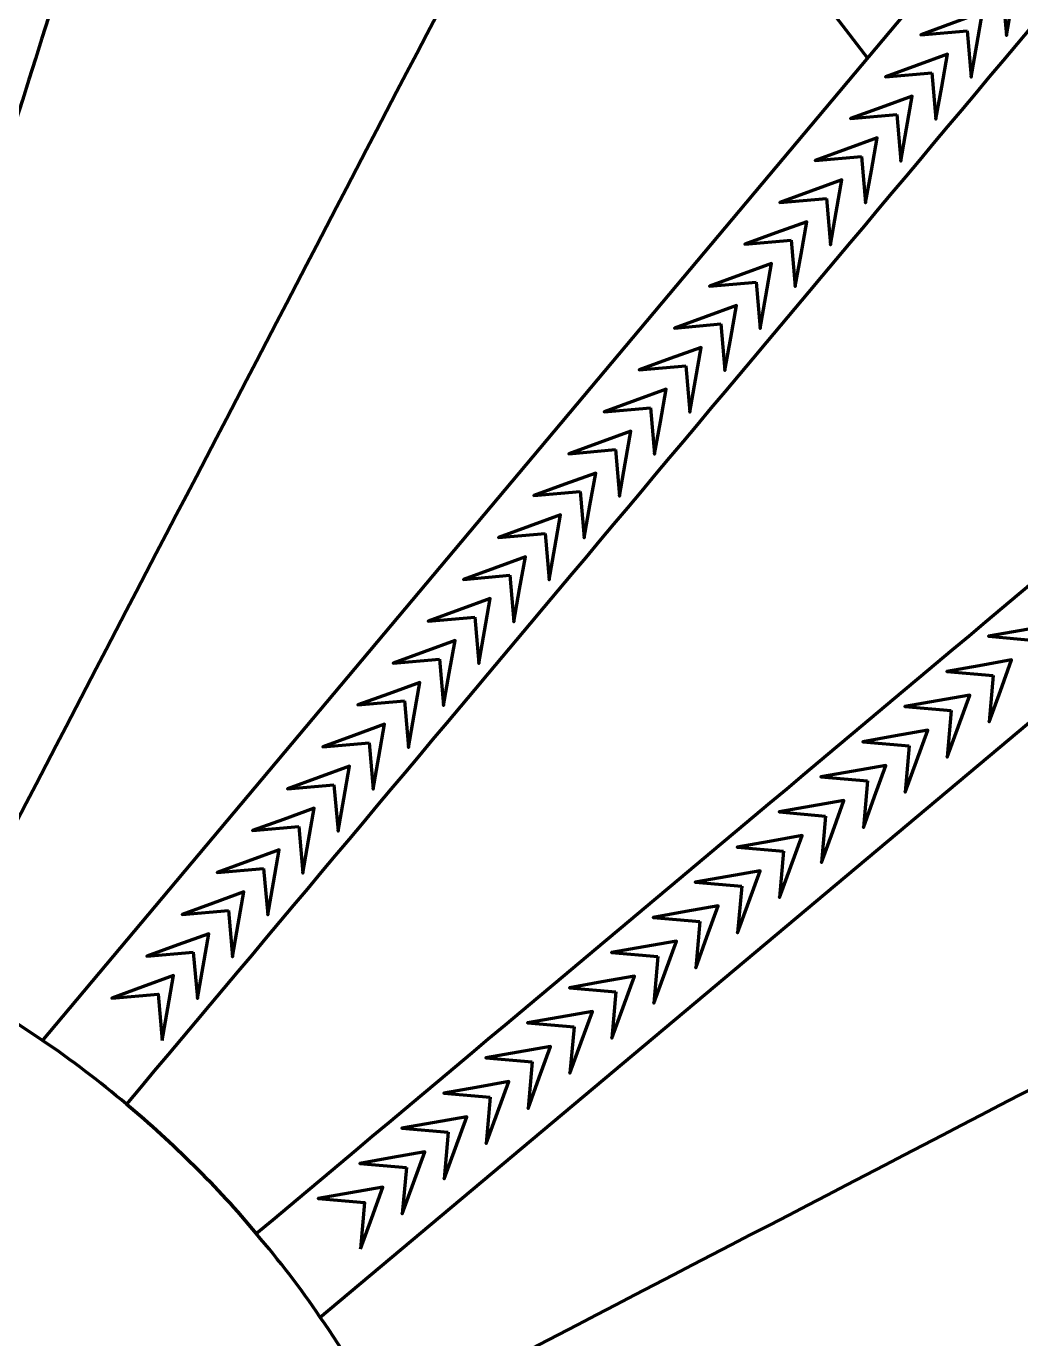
# Model space of a CAD drawing. Header units: inches. Extents: x -151 to 18, y -59 to 24.
# Drawn here: x -50.88 to -47.08, y 7.3 to 12.31 of the extents above; entities that cross this region are included whole.
import ezdxf

# ---------------------------------------------------------------- set-up
doc = ezdxf.new("R2010")
doc.units = ezdxf.units.IN
doc.header["$MEASUREMENT"] = 0
doc.layers.add('Layer 1', color=7, linetype='Continuous')

msp = doc.modelspace()

# ---------------------------------------------------------------- linework, layer by layer
at = {"layer": 'Layer 1', "color": 7, "lineweight": 70}
msp.add_open_spline([(-36.2995, 5.1163), (-36.2995, 5.1163), (-36.2995, -10.8787), (-36.2995, -10.8787), (-36.2995, -10.8787), (-41.8947, -13.1968), (-47.49, -15.5149), (-53.0853, -17.833), (-53.0853, -17.833), (-58.683, -15.5104), (-64.2807, -13.1878), (-69.8784, -10.8653), (-69.8784, -10.8653), (-69.8784, -10.8653), (-69.8784, 5.1163), (-69.8784, 5.1163), (-69.8784, 5.1163), (-69.8784, 14.3888), (-62.3615, 21.9058), (-53.0889, 21.9058), (-53.0889, 21.9058), (-43.8164, 21.9058), (-36.2995, 14.3888), (-36.2995, 5.1163)], degree=3, knots=[0, 0, 0, 0, 0.142857, 0.142857, 0.142857, 0.142857, 0.285714, 0.285714, 0.285714, 0.285714, 0.428571, 0.428571, 0.428571, 0.428571, 0.571429, 0.571429, 0.571429, 0.571429, 0.714286, 0.714286, 0.714286, 0.714286, 1, 1, 1, 1], dxfattribs=at)
at = {"layer": 'Layer 1', "color": 114, "lineweight": 70}
for points, knots in [([(-69.0705, 5.1163), (-69.0705, 13.9427), (-61.9153, 21.0979), (-53.0889, 21.0979), (-53.0889, 21.0979), (-44.2625, 21.0979), (-37.1073, 13.9427), (-37.1073, 5.1163)], [0, 0, 0, 0, 0.333333, 0.333333, 0.333333, 0.333333, 1, 1, 1, 1]), ([(-68.2801, 5.1163), (-68.2801, 13.5062), (-61.4788, 20.3075), (-53.0889, 20.3075), (-53.0889, 20.3075), (-44.699, 20.3075), (-37.8977, 13.5062), (-37.8977, 5.1163)], [0, 0, 0, 0, 0.333333, 0.333333, 0.333333, 0.333333, 1, 1, 1, 1]), ([(-38.6904, 5.1167), (-38.6904, 13.0688), (-45.1368, 19.5152), (-53.0889, 19.5152), (-53.0889, 19.5152), (-61.041, 19.5152), (-67.4874, 13.0688), (-67.4874, 5.1167), (-67.4874, 5.1167), (-67.4874, 5.1167), (-67.4874, 5.1167), (-67.4874, 5.1167), (-67.4874, 5.1167), (-67.4874, 5.1167), (-67.4873, 5.1209), (-67.4873, 5.1209), (-67.4873, 5.1209), (-67.4873, 5.1209), (-67.4873, -10.8606), (-67.4873, -10.8606), (-67.4873, -10.8606), (-67.4873, -10.8606), (-66.7092, -10.8606), (-66.7092, -10.8606), (-66.7092, -10.8606), (-66.7092, -10.8606), (-66.7087, 5.1209), (-66.7087, 5.1209)], [0, 0, 0, 0, 0.125, 0.125, 0.125, 0.125, 0.25, 0.25, 0.25, 0.25, 0.375, 0.375, 0.375, 0.375, 0.5, 0.5, 0.5, 0.5, 0.625, 0.625, 0.625, 0.625, 0.75, 0.75, 0.75, 0.75, 1, 1, 1, 1]), ([(-66.7087, 5.1167), (-66.7087, 12.653), (-60.6252, 18.7624), (-53.0889, 18.7624), (-53.0889, 18.7624), (-45.5526, 18.7624), (-39.4432, 12.653), (-39.4432, 5.1167)], [0, 0, 0, 0, 0.333333, 0.333333, 0.333333, 0.333333, 1, 1, 1, 1]), ([(-41.8923, 14.5002), (-44.5943, 12.2347), (-47.2973, 9.9682), (-49.9993, 7.7016), (-49.9993, 7.7016), (-50.0733, 7.7913), (-50.153, 7.8777), (-50.2372, 7.9608), (-50.2372, 7.9608), (-50.3202, 8.0427), (-50.4055, 8.1223), (-50.4953, 8.1964), (-50.4953, 8.1964), (-48.2264, 10.8972), (-45.9576, 13.5969), (-43.6899, 16.2978), (-43.6899, 16.2978), (-43.5642, 15.8254), (-43.4385, 15.353), (-43.3128, 14.8806), (-43.3128, 14.8806), (-42.8393, 14.7538), (-42.3658, 14.627), (-41.8923, 14.5002)], [0, 0, 0, 0, 0.142857, 0.142857, 0.142857, 0.142857, 0.285714, 0.285714, 0.285714, 0.285714, 0.428571, 0.428571, 0.428571, 0.428571, 0.571429, 0.571429, 0.571429, 0.571429, 0.714286, 0.714286, 0.714286, 0.714286, 1, 1, 1, 1]), ([(-48.774, 13.3849), (-49.5909, 11.8185), (-50.4066, 10.252), (-51.2235, 8.6845), (-51.2235, 8.6845), (-51.3267, 8.7384), (-51.4322, 8.7877), (-51.5399, 8.8326), (-51.5399, 8.8326), (-51.6465, 8.8775), (-51.7565, 8.9179), (-51.8675, 8.9527), (-51.8675, 8.9527), (-51.3345, 10.6369), (-50.8016, 12.3211), (-50.2686, 14.0043), (-50.2686, 14.0043), (-49.96, 14.0458), (-49.6515, 14.0862), (-49.3429, 14.1266), (-49.3429, 14.1266), (-49.1532, 13.8797), (-48.9636, 13.6329), (-48.774, 13.3849)], [0, 0, 0, 0, 0.142857, 0.142857, 0.142857, 0.142857, 0.285714, 0.285714, 0.285714, 0.285714, 0.428571, 0.428571, 0.428571, 0.428571, 0.571429, 0.571429, 0.571429, 0.571429, 0.714286, 0.714286, 0.714286, 0.714286, 1, 1, 1, 1]), ([(-47.1488, 12.4567), (-47.1488, 12.4567), (-47.3262, 12.4412), (-47.3262, 12.4412), (-47.3262, 12.4412), (-47.3262, 12.4412), (-47.2079, 12.4843), (-47.2079, 12.4843), (-47.2079, 12.4843), (-47.2079, 12.4843), (-47.0895, 12.5273), (-47.0895, 12.5273), (-47.0895, 12.5273), (-47.0895, 12.5273), (-47.1114, 12.4033), (-47.1114, 12.4033), (-47.1114, 12.4033), (-47.1114, 12.4033), (-47.1333, 12.2793), (-47.1333, 12.2793), (-47.1333, 12.2793), (-47.1333, 12.2793), (-47.1488, 12.4567), (-47.1488, 12.4567)], [0, 0, 0, 0, 0.142857, 0.142857, 0.142857, 0.142857, 0.285714, 0.285714, 0.285714, 0.285714, 0.428571, 0.428571, 0.428571, 0.428571, 0.571429, 0.571429, 0.571429, 0.571429, 0.714286, 0.714286, 0.714286, 0.714286, 1, 1, 1, 1]), ([(-47.2832, 12.2967), (-47.2832, 12.2967), (-47.4606, 12.2812), (-47.4606, 12.2812), (-47.4606, 12.2812), (-47.4606, 12.2812), (-47.3423, 12.3243), (-47.3423, 12.3243), (-47.3423, 12.3243), (-47.3423, 12.3243), (-47.2239, 12.3674), (-47.2239, 12.3674), (-47.2239, 12.3674), (-47.2239, 12.3674), (-47.2458, 12.2433), (-47.2458, 12.2433), (-47.2458, 12.2433), (-47.2458, 12.2433), (-47.2676, 12.1193), (-47.2676, 12.1193), (-47.2676, 12.1193), (-47.2676, 12.1193), (-47.2832, 12.2967), (-47.2832, 12.2967)], [0, 0, 0, 0, 0.142857, 0.142857, 0.142857, 0.142857, 0.285714, 0.285714, 0.285714, 0.285714, 0.428571, 0.428571, 0.428571, 0.428571, 0.571429, 0.571429, 0.571429, 0.571429, 0.714286, 0.714286, 0.714286, 0.714286, 1, 1, 1, 1]), ([(-47.4176, 12.1367), (-47.4176, 12.1367), (-47.595, 12.1212), (-47.595, 12.1212), (-47.595, 12.1212), (-47.595, 12.1212), (-47.4767, 12.1643), (-47.4767, 12.1643), (-47.4767, 12.1643), (-47.4767, 12.1643), (-47.3583, 12.2074), (-47.3583, 12.2074), (-47.3583, 12.2074), (-47.3583, 12.2074), (-47.3802, 12.0833), (-47.3802, 12.0833), (-47.3802, 12.0833), (-47.3802, 12.0833), (-47.4021, 11.9593), (-47.4021, 11.9593), (-47.4021, 11.9593), (-47.4021, 11.9593), (-47.4176, 12.1367), (-47.4176, 12.1367)], [0, 0, 0, 0, 0.142857, 0.142857, 0.142857, 0.142857, 0.285714, 0.285714, 0.285714, 0.285714, 0.428571, 0.428571, 0.428571, 0.428571, 0.571429, 0.571429, 0.571429, 0.571429, 0.714286, 0.714286, 0.714286, 0.714286, 1, 1, 1, 1]), ([(-47.552, 11.9767), (-47.552, 11.9767), (-47.7294, 11.9612), (-47.7294, 11.9612), (-47.7294, 11.9612), (-47.7294, 11.9612), (-47.6111, 12.0043), (-47.6111, 12.0043), (-47.6111, 12.0043), (-47.6111, 12.0043), (-47.4927, 12.0473), (-47.4927, 12.0473), (-47.4927, 12.0473), (-47.4927, 12.0473), (-47.5146, 11.9233), (-47.5146, 11.9233), (-47.5146, 11.9233), (-47.5146, 11.9233), (-47.5365, 11.7993), (-47.5365, 11.7993), (-47.5365, 11.7993), (-47.5365, 11.7993), (-47.552, 11.9767), (-47.552, 11.9767)], [0, 0, 0, 0, 0.142857, 0.142857, 0.142857, 0.142857, 0.285714, 0.285714, 0.285714, 0.285714, 0.428571, 0.428571, 0.428571, 0.428571, 0.571429, 0.571429, 0.571429, 0.571429, 0.714286, 0.714286, 0.714286, 0.714286, 1, 1, 1, 1]), ([(-47.6864, 11.8167), (-47.6864, 11.8167), (-47.8638, 11.8012), (-47.8638, 11.8012), (-47.8638, 11.8012), (-47.8638, 11.8012), (-47.7455, 11.8443), (-47.7455, 11.8443), (-47.7455, 11.8443), (-47.7455, 11.8443), (-47.6271, 11.8874), (-47.6271, 11.8874), (-47.6271, 11.8874), (-47.6271, 11.8874), (-47.649, 11.7633), (-47.649, 11.7633), (-47.649, 11.7633), (-47.649, 11.7633), (-47.6709, 11.6393), (-47.6709, 11.6393), (-47.6709, 11.6393), (-47.6709, 11.6393), (-47.6864, 11.8167), (-47.6864, 11.8167)], [0, 0, 0, 0, 0.142857, 0.142857, 0.142857, 0.142857, 0.285714, 0.285714, 0.285714, 0.285714, 0.428571, 0.428571, 0.428571, 0.428571, 0.571429, 0.571429, 0.571429, 0.571429, 0.714286, 0.714286, 0.714286, 0.714286, 1, 1, 1, 1]), ([(-47.8208, 11.6567), (-47.8208, 11.6567), (-47.9982, 11.6412), (-47.9982, 11.6412), (-47.9982, 11.6412), (-47.9982, 11.6412), (-47.8799, 11.6843), (-47.8799, 11.6843), (-47.8799, 11.6843), (-47.8799, 11.6843), (-47.7615, 11.7274), (-47.7615, 11.7274), (-47.7615, 11.7274), (-47.7615, 11.7274), (-47.7834, 11.6033), (-47.7834, 11.6033), (-47.7834, 11.6033), (-47.7834, 11.6033), (-47.8053, 11.4793), (-47.8053, 11.4793), (-47.8053, 11.4793), (-47.8053, 11.4793), (-47.8208, 11.6567), (-47.8208, 11.6567)], [0, 0, 0, 0, 0.142857, 0.142857, 0.142857, 0.142857, 0.285714, 0.285714, 0.285714, 0.285714, 0.428571, 0.428571, 0.428571, 0.428571, 0.571429, 0.571429, 0.571429, 0.571429, 0.714286, 0.714286, 0.714286, 0.714286, 1, 1, 1, 1]), ([(-47.9552, 11.4967), (-47.9552, 11.4967), (-48.1326, 11.4812), (-48.1326, 11.4812), (-48.1326, 11.4812), (-48.1326, 11.4812), (-48.0143, 11.5243), (-48.0143, 11.5243), (-48.0143, 11.5243), (-48.0143, 11.5243), (-47.8959, 11.5673), (-47.8959, 11.5673), (-47.8959, 11.5673), (-47.8959, 11.5673), (-47.9178, 11.4433), (-47.9178, 11.4433), (-47.9178, 11.4433), (-47.9178, 11.4433), (-47.9397, 11.3193), (-47.9397, 11.3193), (-47.9397, 11.3193), (-47.9397, 11.3193), (-47.9552, 11.4967), (-47.9552, 11.4967)], [0, 0, 0, 0, 0.142857, 0.142857, 0.142857, 0.142857, 0.285714, 0.285714, 0.285714, 0.285714, 0.428571, 0.428571, 0.428571, 0.428571, 0.571429, 0.571429, 0.571429, 0.571429, 0.714286, 0.714286, 0.714286, 0.714286, 1, 1, 1, 1]), ([(-48.0896, 11.3367), (-48.0896, 11.3367), (-48.267, 11.3212), (-48.267, 11.3212), (-48.267, 11.3212), (-48.267, 11.3212), (-48.1487, 11.3643), (-48.1487, 11.3643), (-48.1487, 11.3643), (-48.1487, 11.3643), (-48.0303, 11.4074), (-48.0303, 11.4074), (-48.0303, 11.4074), (-48.0303, 11.4074), (-48.0522, 11.2833), (-48.0522, 11.2833), (-48.0522, 11.2833), (-48.0522, 11.2833), (-48.0741, 11.1593), (-48.0741, 11.1593), (-48.0741, 11.1593), (-48.0741, 11.1593), (-48.0896, 11.3367), (-48.0896, 11.3367)], [0, 0, 0, 0, 0.142857, 0.142857, 0.142857, 0.142857, 0.285714, 0.285714, 0.285714, 0.285714, 0.428571, 0.428571, 0.428571, 0.428571, 0.571429, 0.571429, 0.571429, 0.571429, 0.714286, 0.714286, 0.714286, 0.714286, 1, 1, 1, 1]), ([(-48.224, 11.1767), (-48.224, 11.1767), (-48.4015, 11.1612), (-48.4015, 11.1612), (-48.4015, 11.1612), (-48.4015, 11.1612), (-48.2831, 11.2043), (-48.2831, 11.2043), (-48.2831, 11.2043), (-48.2831, 11.2043), (-48.1647, 11.2474), (-48.1647, 11.2474), (-48.1647, 11.2474), (-48.1647, 11.2474), (-48.1866, 11.1233), (-48.1866, 11.1233), (-48.1866, 11.1233), (-48.1866, 11.1233), (-48.2085, 10.9993), (-48.2085, 10.9993), (-48.2085, 10.9993), (-48.2085, 10.9993), (-48.224, 11.1767), (-48.224, 11.1767)], [0, 0, 0, 0, 0.142857, 0.142857, 0.142857, 0.142857, 0.285714, 0.285714, 0.285714, 0.285714, 0.428571, 0.428571, 0.428571, 0.428571, 0.571429, 0.571429, 0.571429, 0.571429, 0.714286, 0.714286, 0.714286, 0.714286, 1, 1, 1, 1]), ([(-48.3584, 11.0167), (-48.3584, 11.0167), (-48.5358, 11.0012), (-48.5358, 11.0012), (-48.5358, 11.0012), (-48.5358, 11.0012), (-48.4175, 11.0443), (-48.4175, 11.0443), (-48.4175, 11.0443), (-48.4175, 11.0443), (-48.2992, 11.0873), (-48.2992, 11.0873), (-48.2992, 11.0873), (-48.2992, 11.0873), (-48.321, 10.9633), (-48.321, 10.9633), (-48.321, 10.9633), (-48.321, 10.9633), (-48.3429, 10.8393), (-48.3429, 10.8393), (-48.3429, 10.8393), (-48.3429, 10.8393), (-48.3584, 11.0167), (-48.3584, 11.0167)], [0, 0, 0, 0, 0.142857, 0.142857, 0.142857, 0.142857, 0.285714, 0.285714, 0.285714, 0.285714, 0.428571, 0.428571, 0.428571, 0.428571, 0.571429, 0.571429, 0.571429, 0.571429, 0.714286, 0.714286, 0.714286, 0.714286, 1, 1, 1, 1]), ([(-48.4928, 10.8567), (-48.4928, 10.8567), (-48.6703, 10.8412), (-48.6703, 10.8412), (-48.6703, 10.8412), (-48.6703, 10.8412), (-48.5519, 10.8843), (-48.5519, 10.8843), (-48.5519, 10.8843), (-48.5519, 10.8843), (-48.4335, 10.9274), (-48.4335, 10.9274), (-48.4335, 10.9274), (-48.4335, 10.9274), (-48.4554, 10.8033), (-48.4554, 10.8033), (-48.4554, 10.8033), (-48.4554, 10.8033), (-48.4773, 10.6793), (-48.4773, 10.6793), (-48.4773, 10.6793), (-48.4773, 10.6793), (-48.4928, 10.8567), (-48.4928, 10.8567)], [0, 0, 0, 0, 0.142857, 0.142857, 0.142857, 0.142857, 0.285714, 0.285714, 0.285714, 0.285714, 0.428571, 0.428571, 0.428571, 0.428571, 0.571429, 0.571429, 0.571429, 0.571429, 0.714286, 0.714286, 0.714286, 0.714286, 1, 1, 1, 1]), ([(-48.6272, 10.6967), (-48.6272, 10.6967), (-48.8046, 10.6812), (-48.8046, 10.6812), (-48.8046, 10.6812), (-48.8046, 10.6812), (-48.6863, 10.7243), (-48.6863, 10.7243), (-48.6863, 10.7243), (-48.6863, 10.7243), (-48.568, 10.7674), (-48.568, 10.7674), (-48.568, 10.7674), (-48.568, 10.7674), (-48.5898, 10.6433), (-48.5898, 10.6433), (-48.5898, 10.6433), (-48.5898, 10.6433), (-48.6117, 10.5193), (-48.6117, 10.5193), (-48.6117, 10.5193), (-48.6117, 10.5193), (-48.6272, 10.6967), (-48.6272, 10.6967)], [0, 0, 0, 0, 0.142857, 0.142857, 0.142857, 0.142857, 0.285714, 0.285714, 0.285714, 0.285714, 0.428571, 0.428571, 0.428571, 0.428571, 0.571429, 0.571429, 0.571429, 0.571429, 0.714286, 0.714286, 0.714286, 0.714286, 1, 1, 1, 1]), ([(-48.7616, 10.5367), (-48.7616, 10.5367), (-48.939, 10.5212), (-48.939, 10.5212), (-48.939, 10.5212), (-48.939, 10.5212), (-48.8207, 10.5643), (-48.8207, 10.5643), (-48.8207, 10.5643), (-48.8207, 10.5643), (-48.7023, 10.6073), (-48.7023, 10.6073), (-48.7023, 10.6073), (-48.7023, 10.6073), (-48.7242, 10.4833), (-48.7242, 10.4833), (-48.7242, 10.4833), (-48.7242, 10.4833), (-48.7461, 10.3593), (-48.7461, 10.3593), (-48.7461, 10.3593), (-48.7461, 10.3593), (-48.7616, 10.5367), (-48.7616, 10.5367)], [0, 0, 0, 0, 0.142857, 0.142857, 0.142857, 0.142857, 0.285714, 0.285714, 0.285714, 0.285714, 0.428571, 0.428571, 0.428571, 0.428571, 0.571429, 0.571429, 0.571429, 0.571429, 0.714286, 0.714286, 0.714286, 0.714286, 1, 1, 1, 1]), ([(-48.896, 10.3767), (-48.896, 10.3767), (-49.0735, 10.3612), (-49.0735, 10.3612), (-49.0735, 10.3612), (-49.0735, 10.3612), (-48.9551, 10.4043), (-48.9551, 10.4043), (-48.9551, 10.4043), (-48.9551, 10.4043), (-48.8368, 10.4474), (-48.8368, 10.4474), (-48.8368, 10.4474), (-48.8368, 10.4474), (-48.8586, 10.3233), (-48.8586, 10.3233), (-48.8586, 10.3233), (-48.8586, 10.3233), (-48.8805, 10.1993), (-48.8805, 10.1993), (-48.8805, 10.1993), (-48.8805, 10.1993), (-48.896, 10.3767), (-48.896, 10.3767)], [0, 0, 0, 0, 0.142857, 0.142857, 0.142857, 0.142857, 0.285714, 0.285714, 0.285714, 0.285714, 0.428571, 0.428571, 0.428571, 0.428571, 0.571429, 0.571429, 0.571429, 0.571429, 0.714286, 0.714286, 0.714286, 0.714286, 1, 1, 1, 1]), ([(-49.0304, 10.2167), (-49.0304, 10.2167), (-49.2078, 10.2012), (-49.2078, 10.2012), (-49.2078, 10.2012), (-49.2078, 10.2012), (-49.0895, 10.2443), (-49.0895, 10.2443), (-49.0895, 10.2443), (-49.0895, 10.2443), (-48.9711, 10.2874), (-48.9711, 10.2874), (-48.9711, 10.2874), (-48.9711, 10.2874), (-48.993, 10.1633), (-48.993, 10.1633), (-48.993, 10.1633), (-48.993, 10.1633), (-49.0149, 10.0393), (-49.0149, 10.0393), (-49.0149, 10.0393), (-49.0149, 10.0393), (-49.0304, 10.2167), (-49.0304, 10.2167)], [0, 0, 0, 0, 0.142857, 0.142857, 0.142857, 0.142857, 0.285714, 0.285714, 0.285714, 0.285714, 0.428571, 0.428571, 0.428571, 0.428571, 0.571429, 0.571429, 0.571429, 0.571429, 0.714286, 0.714286, 0.714286, 0.714286, 1, 1, 1, 1]), ([(-49.1648, 10.0567), (-49.1648, 10.0567), (-49.3423, 10.0412), (-49.3423, 10.0412), (-49.3423, 10.0412), (-49.3423, 10.0412), (-49.2239, 10.0843), (-49.2239, 10.0843), (-49.2239, 10.0843), (-49.2239, 10.0843), (-49.1055, 10.1274), (-49.1055, 10.1274), (-49.1055, 10.1274), (-49.1055, 10.1274), (-49.1274, 10.0033), (-49.1274, 10.0033), (-49.1274, 10.0033), (-49.1274, 10.0033), (-49.1493, 9.8793), (-49.1493, 9.8793), (-49.1493, 9.8793), (-49.1493, 9.8793), (-49.1648, 10.0567), (-49.1648, 10.0567)], [0, 0, 0, 0, 0.142857, 0.142857, 0.142857, 0.142857, 0.285714, 0.285714, 0.285714, 0.285714, 0.428571, 0.428571, 0.428571, 0.428571, 0.571429, 0.571429, 0.571429, 0.571429, 0.714286, 0.714286, 0.714286, 0.714286, 1, 1, 1, 1]), ([(-47.0236, 9.9681), (-47.0236, 9.9681), (-47.201, 9.9836), (-47.201, 9.9836), (-47.201, 9.9836), (-47.201, 9.9836), (-47.077, 10.0055), (-47.077, 10.0055), (-47.077, 10.0055), (-47.077, 10.0055), (-46.953, 10.0274), (-46.953, 10.0274), (-46.953, 10.0274), (-46.953, 10.0274), (-46.9961, 9.909), (-46.9961, 9.909), (-46.9961, 9.909), (-46.9961, 9.909), (-47.0391, 9.7907), (-47.0391, 9.7907), (-47.0391, 9.7907), (-47.0391, 9.7907), (-47.0236, 9.9681), (-47.0236, 9.9681)], [0, 0, 0, 0, 0.142857, 0.142857, 0.142857, 0.142857, 0.285714, 0.285714, 0.285714, 0.285714, 0.428571, 0.428571, 0.428571, 0.428571, 0.571429, 0.571429, 0.571429, 0.571429, 0.714286, 0.714286, 0.714286, 0.714286, 1, 1, 1, 1]), ([(-49.2992, 9.8967), (-49.2992, 9.8967), (-49.4766, 9.8812), (-49.4766, 9.8812), (-49.4766, 9.8812), (-49.4766, 9.8812), (-49.3583, 9.9243), (-49.3583, 9.9243), (-49.3583, 9.9243), (-49.3583, 9.9243), (-49.24, 9.9674), (-49.24, 9.9674), (-49.24, 9.9674), (-49.24, 9.9674), (-49.2618, 9.8433), (-49.2618, 9.8433), (-49.2618, 9.8433), (-49.2618, 9.8433), (-49.2837, 9.7193), (-49.2837, 9.7193), (-49.2837, 9.7193), (-49.2837, 9.7193), (-49.2992, 9.8967), (-49.2992, 9.8967)], [0, 0, 0, 0, 0.142857, 0.142857, 0.142857, 0.142857, 0.285714, 0.285714, 0.285714, 0.285714, 0.428571, 0.428571, 0.428571, 0.428571, 0.571429, 0.571429, 0.571429, 0.571429, 0.714286, 0.714286, 0.714286, 0.714286, 1, 1, 1, 1]), ([(-47.1837, 9.8339), (-47.1837, 9.8339), (-47.3612, 9.8494), (-47.3612, 9.8494), (-47.3612, 9.8494), (-47.3612, 9.8494), (-47.2371, 9.8713), (-47.2371, 9.8713), (-47.2371, 9.8713), (-47.2371, 9.8713), (-47.1131, 9.8931), (-47.1131, 9.8931), (-47.1131, 9.8931), (-47.1131, 9.8931), (-47.1562, 9.7748), (-47.1562, 9.7748), (-47.1562, 9.7748), (-47.1562, 9.7748), (-47.1993, 9.6564), (-47.1993, 9.6564), (-47.1993, 9.6564), (-47.1993, 9.6564), (-47.1837, 9.8339), (-47.1837, 9.8339)], [0, 0, 0, 0, 0.142857, 0.142857, 0.142857, 0.142857, 0.285714, 0.285714, 0.285714, 0.285714, 0.428571, 0.428571, 0.428571, 0.428571, 0.571429, 0.571429, 0.571429, 0.571429, 0.714286, 0.714286, 0.714286, 0.714286, 1, 1, 1, 1]), ([(-49.4336, 9.7367), (-49.4336, 9.7367), (-49.6111, 9.7212), (-49.6111, 9.7212), (-49.6111, 9.7212), (-49.6111, 9.7212), (-49.4927, 9.7643), (-49.4927, 9.7643), (-49.4927, 9.7643), (-49.4927, 9.7643), (-49.3744, 9.8074), (-49.3744, 9.8074), (-49.3744, 9.8074), (-49.3744, 9.8074), (-49.3962, 9.6833), (-49.3962, 9.6833), (-49.3962, 9.6833), (-49.3962, 9.6833), (-49.4181, 9.5593), (-49.4181, 9.5593), (-49.4181, 9.5593), (-49.4181, 9.5593), (-49.4336, 9.7367), (-49.4336, 9.7367)], [0, 0, 0, 0, 0.142857, 0.142857, 0.142857, 0.142857, 0.285714, 0.285714, 0.285714, 0.285714, 0.428571, 0.428571, 0.428571, 0.428571, 0.571429, 0.571429, 0.571429, 0.571429, 0.714286, 0.714286, 0.714286, 0.714286, 1, 1, 1, 1]), ([(-47.3439, 9.6997), (-47.3439, 9.6997), (-47.5213, 9.7152), (-47.5213, 9.7152), (-47.5213, 9.7152), (-47.5213, 9.7152), (-47.3973, 9.737), (-47.3973, 9.737), (-47.3973, 9.737), (-47.3973, 9.737), (-47.2733, 9.7589), (-47.2733, 9.7589), (-47.2733, 9.7589), (-47.2733, 9.7589), (-47.3164, 9.6406), (-47.3164, 9.6406), (-47.3164, 9.6406), (-47.3164, 9.6406), (-47.3594, 9.5222), (-47.3594, 9.5222), (-47.3594, 9.5222), (-47.3594, 9.5222), (-47.3439, 9.6997), (-47.3439, 9.6997)], [0, 0, 0, 0, 0.142857, 0.142857, 0.142857, 0.142857, 0.285714, 0.285714, 0.285714, 0.285714, 0.428571, 0.428571, 0.428571, 0.428571, 0.571429, 0.571429, 0.571429, 0.571429, 0.714286, 0.714286, 0.714286, 0.714286, 1, 1, 1, 1]), ([(-49.568, 9.5767), (-49.568, 9.5767), (-49.7454, 9.5612), (-49.7454, 9.5612), (-49.7454, 9.5612), (-49.7454, 9.5612), (-49.6271, 9.6043), (-49.6271, 9.6043), (-49.6271, 9.6043), (-49.6271, 9.6043), (-49.5088, 9.6474), (-49.5088, 9.6474), (-49.5088, 9.6474), (-49.5088, 9.6474), (-49.5306, 9.5233), (-49.5306, 9.5233), (-49.5306, 9.5233), (-49.5306, 9.5233), (-49.5525, 9.3993), (-49.5525, 9.3993), (-49.5525, 9.3993), (-49.5525, 9.3993), (-49.568, 9.5767), (-49.568, 9.5767)], [0, 0, 0, 0, 0.142857, 0.142857, 0.142857, 0.142857, 0.285714, 0.285714, 0.285714, 0.285714, 0.428571, 0.428571, 0.428571, 0.428571, 0.571429, 0.571429, 0.571429, 0.571429, 0.714286, 0.714286, 0.714286, 0.714286, 1, 1, 1, 1]), ([(-47.504, 9.5654), (-47.504, 9.5654), (-47.6815, 9.581), (-47.6815, 9.581), (-47.6815, 9.581), (-47.6815, 9.581), (-47.5574, 9.6028), (-47.5574, 9.6028), (-47.5574, 9.6028), (-47.5574, 9.6028), (-47.4334, 9.6247), (-47.4334, 9.6247), (-47.4334, 9.6247), (-47.4334, 9.6247), (-47.4765, 9.5063), (-47.4765, 9.5063), (-47.4765, 9.5063), (-47.4765, 9.5063), (-47.5196, 9.388), (-47.5196, 9.388), (-47.5196, 9.388), (-47.5196, 9.388), (-47.504, 9.5654), (-47.504, 9.5654)], [0, 0, 0, 0, 0.142857, 0.142857, 0.142857, 0.142857, 0.285714, 0.285714, 0.285714, 0.285714, 0.428571, 0.428571, 0.428571, 0.428571, 0.571429, 0.571429, 0.571429, 0.571429, 0.714286, 0.714286, 0.714286, 0.714286, 1, 1, 1, 1]), ([(-49.7024, 9.4167), (-49.7024, 9.4167), (-49.8799, 9.4012), (-49.8799, 9.4012), (-49.8799, 9.4012), (-49.8799, 9.4012), (-49.7615, 9.4443), (-49.7615, 9.4443), (-49.7615, 9.4443), (-49.7615, 9.4443), (-49.6431, 9.4874), (-49.6431, 9.4874), (-49.6431, 9.4874), (-49.6431, 9.4874), (-49.665, 9.3633), (-49.665, 9.3633), (-49.665, 9.3633), (-49.665, 9.3633), (-49.6869, 9.2393), (-49.6869, 9.2393), (-49.6869, 9.2393), (-49.6869, 9.2393), (-49.7024, 9.4167), (-49.7024, 9.4167)], [0, 0, 0, 0, 0.142857, 0.142857, 0.142857, 0.142857, 0.285714, 0.285714, 0.285714, 0.285714, 0.428571, 0.428571, 0.428571, 0.428571, 0.571429, 0.571429, 0.571429, 0.571429, 0.714286, 0.714286, 0.714286, 0.714286, 1, 1, 1, 1]), ([(-47.6642, 9.4312), (-47.6642, 9.4312), (-47.8416, 9.4467), (-47.8416, 9.4467), (-47.8416, 9.4467), (-47.8416, 9.4467), (-47.7176, 9.4686), (-47.7176, 9.4686), (-47.7176, 9.4686), (-47.7176, 9.4686), (-47.5935, 9.4905), (-47.5935, 9.4905), (-47.5935, 9.4905), (-47.5935, 9.4905), (-47.6366, 9.3721), (-47.6366, 9.3721), (-47.6366, 9.3721), (-47.6366, 9.3721), (-47.6797, 9.2538), (-47.6797, 9.2538), (-47.6797, 9.2538), (-47.6797, 9.2538), (-47.6642, 9.4312), (-47.6642, 9.4312)], [0, 0, 0, 0, 0.142857, 0.142857, 0.142857, 0.142857, 0.285714, 0.285714, 0.285714, 0.285714, 0.428571, 0.428571, 0.428571, 0.428571, 0.571429, 0.571429, 0.571429, 0.571429, 0.714286, 0.714286, 0.714286, 0.714286, 1, 1, 1, 1]), ([(-49.5067, 6.9722), (-47.9403, 7.7857), (-46.375, 8.5981), (-44.8086, 9.4116), (-44.8086, 9.4116), (-44.5606, 9.222), (-44.3137, 9.0323), (-44.0669, 8.8427), (-44.0669, 8.8427), (-44.1073, 8.5341), (-44.1477, 8.2256), (-44.1892, 7.917), (-44.1892, 7.917), (-45.8712, 7.3874), (-47.5532, 6.8578), (-49.2352, 6.3281)], [0, 0, 0, 0, 0.2, 0.2, 0.2, 0.2, 0.4, 0.4, 0.4, 0.4, 0.6, 0.6, 0.6, 0.6, 1, 1, 1, 1]), ([(-49.8368, 9.2567), (-49.8368, 9.2567), (-50.0143, 9.2412), (-50.0143, 9.2412), (-50.0143, 9.2412), (-50.0143, 9.2412), (-49.8959, 9.2843), (-49.8959, 9.2843), (-49.8959, 9.2843), (-49.8959, 9.2843), (-49.7776, 9.3273), (-49.7776, 9.3273), (-49.7776, 9.3273), (-49.7776, 9.3273), (-49.7994, 9.2033), (-49.7994, 9.2033), (-49.7994, 9.2033), (-49.7994, 9.2033), (-49.8213, 9.0793), (-49.8213, 9.0793), (-49.8213, 9.0793), (-49.8213, 9.0793), (-49.8368, 9.2567), (-49.8368, 9.2567)], [0, 0, 0, 0, 0.142857, 0.142857, 0.142857, 0.142857, 0.285714, 0.285714, 0.285714, 0.285714, 0.428571, 0.428571, 0.428571, 0.428571, 0.571429, 0.571429, 0.571429, 0.571429, 0.714286, 0.714286, 0.714286, 0.714286, 1, 1, 1, 1]), ([(-47.8243, 9.297), (-47.8243, 9.297), (-48.0018, 9.3125), (-48.0018, 9.3125), (-48.0018, 9.3125), (-48.0018, 9.3125), (-47.8777, 9.3344), (-47.8777, 9.3344), (-47.8777, 9.3344), (-47.8777, 9.3344), (-47.7537, 9.3562), (-47.7537, 9.3562), (-47.7537, 9.3562), (-47.7537, 9.3562), (-47.7968, 9.2379), (-47.7968, 9.2379), (-47.7968, 9.2379), (-47.7968, 9.2379), (-47.8399, 9.1195), (-47.8399, 9.1195), (-47.8399, 9.1195), (-47.8399, 9.1195), (-47.8243, 9.297), (-47.8243, 9.297)], [0, 0, 0, 0, 0.142857, 0.142857, 0.142857, 0.142857, 0.285714, 0.285714, 0.285714, 0.285714, 0.428571, 0.428571, 0.428571, 0.428571, 0.571429, 0.571429, 0.571429, 0.571429, 0.714286, 0.714286, 0.714286, 0.714286, 1, 1, 1, 1]), ([(-47.9845, 9.1627), (-47.9845, 9.1627), (-48.1619, 9.1783), (-48.1619, 9.1783), (-48.1619, 9.1783), (-48.1619, 9.1783), (-48.0379, 9.2001), (-48.0379, 9.2001), (-48.0379, 9.2001), (-48.0379, 9.2001), (-47.9138, 9.222), (-47.9138, 9.222), (-47.9138, 9.222), (-47.9138, 9.222), (-47.9569, 9.1036), (-47.9569, 9.1036), (-47.9569, 9.1036), (-47.9569, 9.1036), (-48, 8.9853), (-48, 8.9853), (-48, 8.9853), (-48, 8.9853), (-47.9845, 9.1627), (-47.9845, 9.1627)], [0, 0, 0, 0, 0.142857, 0.142857, 0.142857, 0.142857, 0.285714, 0.285714, 0.285714, 0.285714, 0.428571, 0.428571, 0.428571, 0.428571, 0.571429, 0.571429, 0.571429, 0.571429, 0.714286, 0.714286, 0.714286, 0.714286, 1, 1, 1, 1]), ([(-49.0466, 5.1163), (-49.0466, 5.1163), (-49.0466, 5.1197), (-49.0466, 5.1197), (-49.0466, 5.1197), (-49.0466, 5.2364), (-49.0522, 5.3519), (-49.0624, 5.4653), (-49.0624, 5.4653), (-49.0736, 5.601), (-49.0926, 5.7334), (-49.1173, 5.8647), (-49.1173, 5.8647), (-49.1476, 6.0229), (-49.1869, 6.1778), (-49.2352, 6.3281), (-49.2352, 6.3281), (-49.271, 6.4392), (-49.3114, 6.5492), (-49.3575, 6.6558), (-49.3575, 6.6558), (-49.4023, 6.7635), (-49.4517, 6.869), (-49.5067, 6.9722), (-49.5067, 6.9722), (-49.5807, 7.1136), (-49.6638, 7.2505), (-49.7547, 7.3818), (-49.7547, 7.3818), (-49.8299, 7.4929), (-49.9118, 7.5995), (-49.9993, 7.7016), (-49.9993, 7.7016), (-50.0733, 7.7913), (-50.153, 7.8777), (-50.2372, 7.9608), (-50.2372, 7.9608), (-50.3202, 8.0427), (-50.4055, 8.1223), (-50.4953, 8.1964), (-50.4953, 8.1964), (-50.5985, 8.2828), (-50.7051, 8.3647), (-50.8162, 8.4399), (-50.8162, 8.4399), (-50.9463, 8.5297), (-51.0832, 8.6116), (-51.2235, 8.6845), (-51.2235, 8.6845), (-51.3267, 8.7383), (-51.4322, 8.7877), (-51.5399, 8.8326), (-51.5399, 8.8326), (-51.6465, 8.8775), (-51.7565, 8.9179), (-51.8675, 8.9527), (-51.8675, 8.9527), (-52.019, 9.0009), (-52.1728, 9.0391), (-52.331, 9.0694), (-52.331, 9.0694), (-52.4622, 9.0941), (-52.5958, 9.112), (-52.7315, 9.1232), (-52.7315, 9.1232), (-52.8426, 9.1333), (-52.9548, 9.1378), (-53.0682, 9.1378), (-53.0682, 9.1378), (-53.0682, 9.1378), (-53.0816, 9.1378), (-53.0816, 9.1378), (-53.0816, 9.1378), (-53.1995, 9.1378), (-53.3161, 9.1322), (-53.4306, 9.121), (-53.4306, 9.121), (-53.5653, 9.1086), (-53.6988, 9.0895), (-53.8289, 9.0649), (-53.8289, 9.0649), (-53.986, 9.0346), (-54.1386, 8.9942), (-54.2879, 8.9459), (-54.2879, 8.9459), (-54.399, 8.91), (-54.5089, 8.8696), (-54.6155, 8.8248), (-54.6155, 8.8248), (-54.7221, 8.7787), (-54.8276, 8.7294), (-54.9297, 8.6755), (-54.9297, 8.6755), (-54.9297, 8.6755), (-54.9308, 8.6755), (-54.9308, 8.6755), (-54.9308, 8.6755), (-55.19, 8.5375), (-55.4324, 8.3726), (-55.6546, 8.184), (-55.6546, 8.184), (-55.7443, 8.1089), (-55.8296, 8.0303), (-55.9115, 7.9473), (-55.9115, 7.9473), (-55.9934, 7.8654), (-56.072, 7.779), (-56.146, 7.6903), (-56.146, 7.6903), (-56.3334, 7.4682), (-56.4961, 7.2258), (-56.633, 6.9666), (-56.633, 6.9666), (-56.6857, 6.8645), (-56.7351, 6.759), (-56.7811, 6.6513), (-56.7811, 6.6513), (-56.8249, 6.5447), (-56.8653, 6.4358), (-56.9, 6.3248), (-56.9, 6.3248), (-56.9887, 6.0499), (-57.047, 5.7626), (-57.0729, 5.4664), (-57.0729, 5.4664), (-57.083, 5.3519), (-57.0886, 5.2364), (-57.0886, 5.1197), (-57.0886, 5.1197), (-57.0886, 5.1197), (-57.0886, 5.1174), (-57.0886, 5.1174), (-57.0886, 5.1174), (-57.0886, 5.1174), (-57.0886, 5.1163), (-57.0886, 5.1163)], [0, 0, 0, 0, 0.028571, 0.028571, 0.028571, 0.028571, 0.057143, 0.057143, 0.057143, 0.057143, 0.085714, 0.085714, 0.085714, 0.085714, 0.114286, 0.114286, 0.114286, 0.114286, 0.142857, 0.142857, 0.142857, 0.142857, 0.171429, 0.171429, 0.171429, 0.171429, 0.2, 0.2, 0.2, 0.2, 0.228571, 0.228571, 0.228571, 0.228571, 0.257143, 0.257143, 0.257143, 0.257143, 0.285714, 0.285714, 0.285714, 0.285714, 0.314286, 0.314286, 0.314286, 0.314286, 0.342857, 0.342857, 0.342857, 0.342857, 0.371429, 0.371429, 0.371429, 0.371429, 0.4, 0.4, 0.4, 0.4, 0.428571, 0.428571, 0.428571, 0.428571, 0.457143, 0.457143, 0.457143, 0.457143, 0.485714, 0.485714, 0.485714, 0.485714, 0.514286, 0.514286, 0.514286, 0.514286, 0.542857, 0.542857, 0.542857, 0.542857, 0.571429, 0.571429, 0.571429, 0.571429, 0.6, 0.6, 0.6, 0.6, 0.628571, 0.628571, 0.628571, 0.628571, 0.657143, 0.657143, 0.657143, 0.657143, 0.685714, 0.685714, 0.685714, 0.685714, 0.714286, 0.714286, 0.714286, 0.714286, 0.742857, 0.742857, 0.742857, 0.742857, 0.771429, 0.771429, 0.771429, 0.771429, 0.8, 0.8, 0.8, 0.8, 0.828571, 0.828571, 0.828571, 0.828571, 0.857143, 0.857143, 0.857143, 0.857143, 0.885714, 0.885714, 0.885714, 0.885714, 0.914286, 0.914286, 0.914286, 0.914286, 0.942857, 0.942857, 0.942857, 0.942857, 1, 1, 1, 1]), ([(-49.9712, 9.0967), (-49.9712, 9.0967), (-50.1487, 9.0812), (-50.1487, 9.0812), (-50.1487, 9.0812), (-50.1487, 9.0812), (-50.0303, 9.1243), (-50.0303, 9.1243), (-50.0303, 9.1243), (-50.0303, 9.1243), (-49.9119, 9.1674), (-49.9119, 9.1674), (-49.9119, 9.1674), (-49.9119, 9.1674), (-49.9338, 9.0433), (-49.9338, 9.0433), (-49.9338, 9.0433), (-49.9338, 9.0433), (-49.9557, 8.9193), (-49.9557, 8.9193), (-49.9557, 8.9193), (-49.9557, 8.9193), (-49.9712, 9.0967), (-49.9712, 9.0967)], [0, 0, 0, 0, 0.142857, 0.142857, 0.142857, 0.142857, 0.285714, 0.285714, 0.285714, 0.285714, 0.428571, 0.428571, 0.428571, 0.428571, 0.571429, 0.571429, 0.571429, 0.571429, 0.714286, 0.714286, 0.714286, 0.714286, 1, 1, 1, 1]), ([(-48.1446, 9.0285), (-48.1446, 9.0285), (-48.3221, 9.044), (-48.3221, 9.044), (-48.3221, 9.044), (-48.3221, 9.044), (-48.198, 9.0659), (-48.198, 9.0659), (-48.198, 9.0659), (-48.198, 9.0659), (-48.074, 9.0878), (-48.074, 9.0878), (-48.074, 9.0878), (-48.074, 9.0878), (-48.1171, 8.9694), (-48.1171, 8.9694), (-48.1171, 8.9694), (-48.1171, 8.9694), (-48.1601, 8.8511), (-48.1601, 8.8511), (-48.1601, 8.8511), (-48.1601, 8.8511), (-48.1446, 9.0285), (-48.1446, 9.0285)], [0, 0, 0, 0, 0.142857, 0.142857, 0.142857, 0.142857, 0.285714, 0.285714, 0.285714, 0.285714, 0.428571, 0.428571, 0.428571, 0.428571, 0.571429, 0.571429, 0.571429, 0.571429, 0.714286, 0.714286, 0.714286, 0.714286, 1, 1, 1, 1]), ([(-50.1056, 8.9367), (-50.1056, 8.9367), (-50.2831, 8.9212), (-50.2831, 8.9212), (-50.2831, 8.9212), (-50.2831, 8.9212), (-50.1647, 8.9643), (-50.1647, 8.9643), (-50.1647, 8.9643), (-50.1647, 8.9643), (-50.0464, 9.0074), (-50.0464, 9.0074), (-50.0464, 9.0074), (-50.0464, 9.0074), (-50.0683, 8.8833), (-50.0683, 8.8833), (-50.0683, 8.8833), (-50.0683, 8.8833), (-50.0901, 8.7593), (-50.0901, 8.7593), (-50.0901, 8.7593), (-50.0901, 8.7593), (-50.1056, 8.9367), (-50.1056, 8.9367)], [0, 0, 0, 0, 0.142857, 0.142857, 0.142857, 0.142857, 0.285714, 0.285714, 0.285714, 0.285714, 0.428571, 0.428571, 0.428571, 0.428571, 0.571429, 0.571429, 0.571429, 0.571429, 0.714286, 0.714286, 0.714286, 0.714286, 1, 1, 1, 1]), ([(-48.3048, 8.8943), (-48.3048, 8.8943), (-48.4822, 8.9098), (-48.4822, 8.9098), (-48.4822, 8.9098), (-48.4822, 8.9098), (-48.3582, 8.9317), (-48.3582, 8.9317), (-48.3582, 8.9317), (-48.3582, 8.9317), (-48.2341, 8.9535), (-48.2341, 8.9535), (-48.2341, 8.9535), (-48.2341, 8.9535), (-48.2772, 8.8352), (-48.2772, 8.8352), (-48.2772, 8.8352), (-48.2772, 8.8352), (-48.3203, 8.7168), (-48.3203, 8.7168), (-48.3203, 8.7168), (-48.3203, 8.7168), (-48.3048, 8.8943), (-48.3048, 8.8943)], [0, 0, 0, 0, 0.142857, 0.142857, 0.142857, 0.142857, 0.285714, 0.285714, 0.285714, 0.285714, 0.428571, 0.428571, 0.428571, 0.428571, 0.571429, 0.571429, 0.571429, 0.571429, 0.714286, 0.714286, 0.714286, 0.714286, 1, 1, 1, 1]), ([(-50.24, 8.7767), (-50.24, 8.7767), (-50.4175, 8.7612), (-50.4175, 8.7612), (-50.4175, 8.7612), (-50.4175, 8.7612), (-50.2991, 8.8043), (-50.2991, 8.8043), (-50.2991, 8.8043), (-50.2991, 8.8043), (-50.1808, 8.8473), (-50.1808, 8.8473), (-50.1808, 8.8473), (-50.1808, 8.8473), (-50.2026, 8.7233), (-50.2026, 8.7233), (-50.2026, 8.7233), (-50.2026, 8.7233), (-50.2245, 8.5993), (-50.2245, 8.5993), (-50.2245, 8.5993), (-50.2245, 8.5993), (-50.24, 8.7767), (-50.24, 8.7767)], [0, 0, 0, 0, 0.142857, 0.142857, 0.142857, 0.142857, 0.285714, 0.285714, 0.285714, 0.285714, 0.428571, 0.428571, 0.428571, 0.428571, 0.571429, 0.571429, 0.571429, 0.571429, 0.714286, 0.714286, 0.714286, 0.714286, 1, 1, 1, 1]), ([(-48.4649, 8.7601), (-48.4649, 8.7601), (-48.6424, 8.7756), (-48.6424, 8.7756), (-48.6424, 8.7756), (-48.6424, 8.7756), (-48.5183, 8.7974), (-48.5183, 8.7974), (-48.5183, 8.7974), (-48.5183, 8.7974), (-48.3943, 8.8193), (-48.3943, 8.8193), (-48.3943, 8.8193), (-48.3943, 8.8193), (-48.4374, 8.701), (-48.4374, 8.701), (-48.4374, 8.701), (-48.4374, 8.701), (-48.4804, 8.5826), (-48.4804, 8.5826), (-48.4804, 8.5826), (-48.4804, 8.5826), (-48.4649, 8.7601), (-48.4649, 8.7601)], [0, 0, 0, 0, 0.142857, 0.142857, 0.142857, 0.142857, 0.285714, 0.285714, 0.285714, 0.285714, 0.428571, 0.428571, 0.428571, 0.428571, 0.571429, 0.571429, 0.571429, 0.571429, 0.714286, 0.714286, 0.714286, 0.714286, 1, 1, 1, 1]), ([(-50.3589, 8.4393), (-50.3589, 8.4393), (-50.3744, 8.6167), (-50.3744, 8.6167), (-50.3744, 8.6167), (-50.3744, 8.6167), (-50.5519, 8.6012), (-50.5519, 8.6012), (-50.5519, 8.6012), (-50.5519, 8.6012), (-50.4335, 8.6443), (-50.4335, 8.6443), (-50.4335, 8.6443), (-50.4335, 8.6443), (-50.3152, 8.6874), (-50.3152, 8.6874), (-50.3152, 8.6874), (-50.3152, 8.6874), (-50.3371, 8.5633), (-50.3371, 8.5633), (-50.3371, 8.5633), (-50.3371, 8.5633), (-50.3589, 8.4393), (-50.3589, 8.4393)], [0, 0, 0, 0, 0.142857, 0.142857, 0.142857, 0.142857, 0.285714, 0.285714, 0.285714, 0.285714, 0.428571, 0.428571, 0.428571, 0.428571, 0.571429, 0.571429, 0.571429, 0.571429, 0.714286, 0.714286, 0.714286, 0.714286, 1, 1, 1, 1]), ([(-48.625, 8.6258), (-48.625, 8.6258), (-48.8025, 8.6413), (-48.8025, 8.6413), (-48.8025, 8.6413), (-48.8025, 8.6413), (-48.6784, 8.6632), (-48.6784, 8.6632), (-48.6784, 8.6632), (-48.6784, 8.6632), (-48.5544, 8.6851), (-48.5544, 8.6851), (-48.5544, 8.6851), (-48.5544, 8.6851), (-48.5975, 8.5667), (-48.5975, 8.5667), (-48.5975, 8.5667), (-48.5975, 8.5667), (-48.6406, 8.4484), (-48.6406, 8.4484), (-48.6406, 8.4484), (-48.6406, 8.4484), (-48.625, 8.6258), (-48.625, 8.6258)], [0, 0, 0, 0, 0.142857, 0.142857, 0.142857, 0.142857, 0.285714, 0.285714, 0.285714, 0.285714, 0.428571, 0.428571, 0.428571, 0.428571, 0.571429, 0.571429, 0.571429, 0.571429, 0.714286, 0.714286, 0.714286, 0.714286, 1, 1, 1, 1]), ([(-48.7852, 8.4916), (-48.7852, 8.4916), (-48.9626, 8.5071), (-48.9626, 8.5071), (-48.9626, 8.5071), (-48.9626, 8.5071), (-48.8386, 8.529), (-48.8386, 8.529), (-48.8386, 8.529), (-48.8386, 8.529), (-48.7146, 8.5508), (-48.7146, 8.5508), (-48.7146, 8.5508), (-48.7146, 8.5508), (-48.7577, 8.4325), (-48.7577, 8.4325), (-48.7577, 8.4325), (-48.7577, 8.4325), (-48.8007, 8.3142), (-48.8007, 8.3142), (-48.8007, 8.3142), (-48.8007, 8.3142), (-48.7852, 8.4916), (-48.7852, 8.4916)], [0, 0, 0, 0, 0.142857, 0.142857, 0.142857, 0.142857, 0.285714, 0.285714, 0.285714, 0.285714, 0.428571, 0.428571, 0.428571, 0.428571, 0.571429, 0.571429, 0.571429, 0.571429, 0.714286, 0.714286, 0.714286, 0.714286, 1, 1, 1, 1]), ([(-48.9453, 8.3574), (-48.9453, 8.3574), (-49.1228, 8.3729), (-49.1228, 8.3729), (-49.1228, 8.3729), (-49.1228, 8.3729), (-48.9987, 8.3948), (-48.9987, 8.3948), (-48.9987, 8.3948), (-48.9987, 8.3948), (-48.8747, 8.4166), (-48.8747, 8.4166), (-48.8747, 8.4166), (-48.8747, 8.4166), (-48.9178, 8.2983), (-48.9178, 8.2983), (-48.9178, 8.2983), (-48.9178, 8.2983), (-48.9609, 8.1799), (-48.9609, 8.1799), (-48.9609, 8.1799), (-48.9609, 8.1799), (-48.9453, 8.3574), (-48.9453, 8.3574)], [0, 0, 0, 0, 0.142857, 0.142857, 0.142857, 0.142857, 0.285714, 0.285714, 0.285714, 0.285714, 0.428571, 0.428571, 0.428571, 0.428571, 0.571429, 0.571429, 0.571429, 0.571429, 0.714286, 0.714286, 0.714286, 0.714286, 1, 1, 1, 1]), ([(-49.1055, 8.2231), (-49.1055, 8.2231), (-49.2829, 8.2387), (-49.2829, 8.2387), (-49.2829, 8.2387), (-49.2829, 8.2387), (-49.1589, 8.2605), (-49.1589, 8.2605), (-49.1589, 8.2605), (-49.1589, 8.2605), (-49.0349, 8.2824), (-49.0349, 8.2824), (-49.0349, 8.2824), (-49.0349, 8.2824), (-49.0779, 8.164), (-49.0779, 8.164), (-49.0779, 8.164), (-49.0779, 8.164), (-49.121, 8.0457), (-49.121, 8.0457), (-49.121, 8.0457), (-49.121, 8.0457), (-49.1055, 8.2231), (-49.1055, 8.2231)], [0, 0, 0, 0, 0.142857, 0.142857, 0.142857, 0.142857, 0.285714, 0.285714, 0.285714, 0.285714, 0.428571, 0.428571, 0.428571, 0.428571, 0.571429, 0.571429, 0.571429, 0.571429, 0.714286, 0.714286, 0.714286, 0.714286, 1, 1, 1, 1]), ([(-49.2656, 8.0889), (-49.2656, 8.0889), (-49.4431, 8.1044), (-49.4431, 8.1044), (-49.4431, 8.1044), (-49.4431, 8.1044), (-49.319, 8.1263), (-49.319, 8.1263), (-49.319, 8.1263), (-49.319, 8.1263), (-49.195, 8.1482), (-49.195, 8.1482), (-49.195, 8.1482), (-49.195, 8.1482), (-49.2381, 8.0298), (-49.2381, 8.0298), (-49.2381, 8.0298), (-49.2381, 8.0298), (-49.2811, 7.9115), (-49.2811, 7.9115), (-49.2811, 7.9115), (-49.2811, 7.9115), (-49.2656, 8.0889), (-49.2656, 8.0889)], [0, 0, 0, 0, 0.142857, 0.142857, 0.142857, 0.142857, 0.285714, 0.285714, 0.285714, 0.285714, 0.428571, 0.428571, 0.428571, 0.428571, 0.571429, 0.571429, 0.571429, 0.571429, 0.714286, 0.714286, 0.714286, 0.714286, 1, 1, 1, 1]), ([(-49.4258, 7.9547), (-49.4258, 7.9547), (-49.6032, 7.9702), (-49.6032, 7.9702), (-49.6032, 7.9702), (-49.6032, 7.9702), (-49.4792, 7.9921), (-49.4792, 7.9921), (-49.4792, 7.9921), (-49.4792, 7.9921), (-49.3551, 8.0139), (-49.3551, 8.0139), (-49.3551, 8.0139), (-49.3551, 8.0139), (-49.3982, 7.8956), (-49.3982, 7.8956), (-49.3982, 7.8956), (-49.3982, 7.8956), (-49.4413, 7.7772), (-49.4413, 7.7772), (-49.4413, 7.7772), (-49.4413, 7.7772), (-49.4258, 7.9547), (-49.4258, 7.9547)], [0, 0, 0, 0, 0.142857, 0.142857, 0.142857, 0.142857, 0.285714, 0.285714, 0.285714, 0.285714, 0.428571, 0.428571, 0.428571, 0.428571, 0.571429, 0.571429, 0.571429, 0.571429, 0.714286, 0.714286, 0.714286, 0.714286, 1, 1, 1, 1]), ([(-49.6014, 7.643), (-49.6014, 7.643), (-49.5859, 7.8204), (-49.5859, 7.8204), (-49.5859, 7.8204), (-49.5859, 7.8204), (-49.7634, 7.8359), (-49.7634, 7.8359), (-49.7634, 7.8359), (-49.7634, 7.8359), (-49.6393, 7.8578), (-49.6393, 7.8578), (-49.6393, 7.8578), (-49.6393, 7.8578), (-49.5153, 7.8797), (-49.5153, 7.8797), (-49.5153, 7.8797), (-49.5153, 7.8797), (-49.5584, 7.7614), (-49.5584, 7.7614), (-49.5584, 7.7614), (-49.5584, 7.7614), (-49.6014, 7.643), (-49.6014, 7.643)], [0, 0, 0, 0, 0.142857, 0.142857, 0.142857, 0.142857, 0.285714, 0.285714, 0.285714, 0.285714, 0.428571, 0.428571, 0.428571, 0.428571, 0.571429, 0.571429, 0.571429, 0.571429, 0.714286, 0.714286, 0.714286, 0.714286, 1, 1, 1, 1])]:
    msp.add_open_spline(points, degree=3, knots=knots, dxfattribs=at)
for points in [[(-50.8192, 8.4361), (-50.8192, 8.4361), (-45.7541, 14.4654), (-45.7541, 14.4654)], [(-47.6616, 12.1897), (-47.6616, 12.1897), (-49.2767, 14.2946), (-49.2767, 14.2946)], [(-46.003, 10.5282), (-46.003, 10.5282), (-49.7571, 7.38), (-49.7571, 7.38)]]:
    msp.add_open_spline(points, degree=3, dxfattribs=at)

doc.saveas('drawing.dxf')
